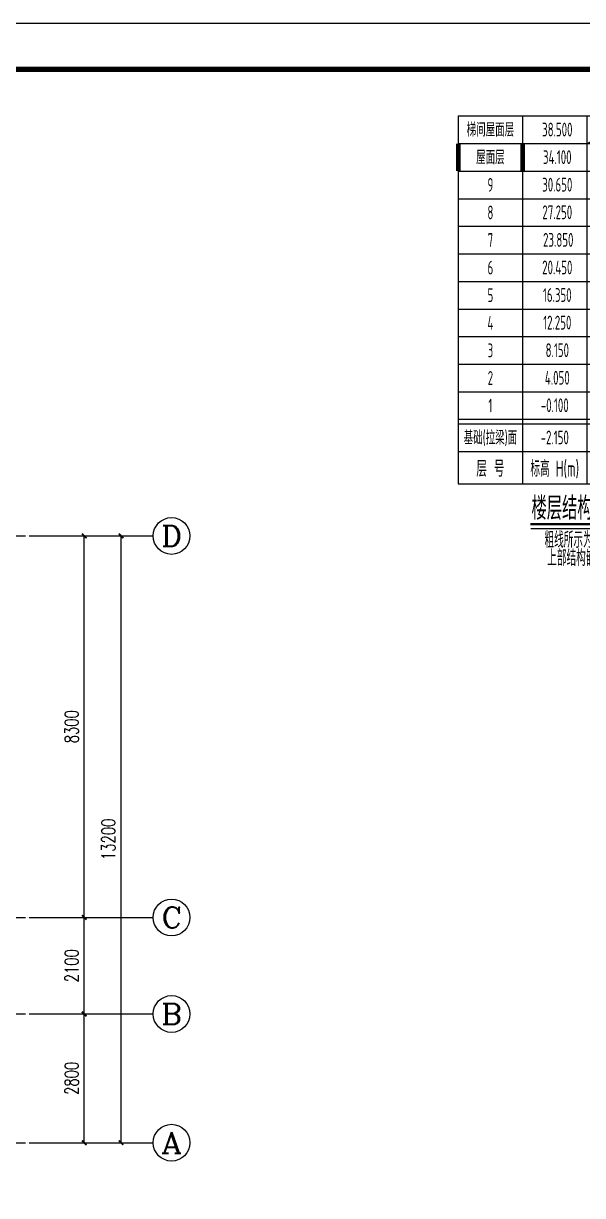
# Model space of a CAD drawing. Extents: x -441005 to 725361, y -182459 to 319313.
# Drawn here: x 23276 to 35442, y 70550 to 96050 of the extents above; entities that cross this region are included whole.
import ezdxf
from ezdxf.enums import TextEntityAlignment as Align

# ---------------------------------------------------------------- set-up
doc = ezdxf.new("R2010")
doc.units = 0
doc.header["$LTSCALE"] = 100
doc.linetypes.add('DOTE', pattern=[2.42, 2, -0.2, 0.02, -0.2])
doc.layers.get('0').update_dxf_attribs({"linetype": 'CONTINUOUS'})
doc.layers.get('Defpoints').update_dxf_attribs({"linetype": 'CONTINUOUS'})
for name, color, linetype in [('AXIS', 3, 'CONTINUOUS'), ('AXIS_TEXT', 7, 'CONTINUOUS'), ('C层高表', 2, 'CONTINUOUS'), ('DOTE', 8, 'DOTE'), ('图框', 7, 'CONTINUOUS')]:
    doc.layers.add(name, color=color, linetype=linetype)
doc.styles.add('_TCH_AXIS', font='COMPLEX', dxfattribs={"bigfont": 'GBCBIG'})
doc.styles.add('_TCH_DIM_T3', font='simplex_.ttf', dxfattribs={"width": 0.705882, "bigfont": 'GBCBIG'})
doc.styles.add('COMPLEX', font='COMPLEX')
doc.styles.add('HZ', font='tssdeng.shx', dxfattribs={"width": 0.7, "height": 5, "bigfont": '1.shx'})
doc.dimstyles.new('_TCH_ARCH&&100', dxfattribs={"dimtxt": 297.5, "dimasz": 100, "dimexe": 250, "dimexo": 300, "dimgap": 126.25, "dimtad": 1, "dimdec": 0, "dimzin": 0, "dimdsep": 46, "dimtxsty": '_TCH_DIM_T3', "dimblk": 'ARCHTICK', "dimcen": 0.09, "dimclrt": 7, "dimazin": 2, "dimtfac": 1, "dimtdec": 0, "dimtix": 1, "dimtmove": 2, "dimatfit": 3, "dimfxl": 0, "dimtolj": 1, "dimtzin": 0, "dimarcsym": 0})

# ---------------------------------------------------------------- blocks, each defined once
blk = doc.blocks.new('_AXISO')
blk.add_circle((0, 0), 0.5)
at = {"layer": 'AXIS_TEXT', "style": 'COMPLEX', "width": 1.041667}
blk.add_attdef('A', text='', height=0.56, dxfattribs=at).set_placement((-0.25, -0.28), (0.25, -0.28), align=Align.FIT)
blk = doc.blocks.new('_ArchTick')
at = {"color": 0, "linetype": 'ByBlock', "const_width": 0.4}
blk.add_lwpolyline([(-0.5, -0.5), (0.5, 0.5)], dxfattribs=at)
blk = doc.blocks.new('*D845')
at = {"layer": 'AXIS', "color": 0, "lineweight": -2}
for p, q in [((23700, 84900), (25650, 84900)), ((25400, 71700), (25400, 84900)), ((23700, 71700), (25650, 71700))]:
    blk.add_line(p, q, dxfattribs=at)
at = {"layer": 'Defpoints', "color": 0}
for p in [(23400, 84900), (25400, 84900), (23400, 71700)]:
    blk.add_point(p, dxfattribs=at)
at = {"layer": 'AXIS', "color": 0, "lineweight": -2, "xscale": 100, "yscale": 100, "zscale": 100}
for p, rotation in [((25400, 84900), 90), ((25400, 71700), 270)]:
    blk.add_blockref('_ArchTick', p, dxfattribs=dict(at, rotation=rotation))
at = {"layer": 'AXIS', "color": 7, "insert": (25125, 78300), "char_height": 297.5, "attachment_point": 5, "rotation": 90, "style": '_TCH_DIM_T3'}
blk.add_mtext('\\A1;13200', dxfattribs=at)
blk = doc.blocks.new('*D846')
at = {"layer": 'AXIS', "color": 0, "lineweight": -2}
for p, q in [((23700, 74500), (24850, 74500)), ((24600, 71700), (24600, 74500)), ((23700, 71700), (24850, 71700))]:
    blk.add_line(p, q, dxfattribs=at)
at = {"layer": 'Defpoints', "color": 0}
for p in [(23400, 74500), (24600, 74500), (23400, 71700)]:
    blk.add_point(p, dxfattribs=at)
at = {"layer": 'AXIS', "color": 0, "lineweight": -2, "xscale": 100, "yscale": 100, "zscale": 100}
for p, rotation in [((24600, 74500), 90), ((24600, 71700), 270)]:
    blk.add_blockref('_ArchTick', p, dxfattribs=dict(at, rotation=rotation))
at = {"layer": 'AXIS', "color": 7, "insert": (24325, 73100), "char_height": 297.5, "attachment_point": 5, "rotation": 90, "style": '_TCH_DIM_T3'}
blk.add_mtext('\\A1;2800', dxfattribs=at)
blk = doc.blocks.new('*D847')
at = {"layer": 'AXIS', "color": 0, "lineweight": -2}
for p, q in [((23700, 76600), (24850, 76600)), ((24600, 74500), (24600, 76600)), ((23700, 74500), (24850, 74500))]:
    blk.add_line(p, q, dxfattribs=at)
at = {"layer": 'Defpoints', "color": 0}
for p in [(23400, 76600), (24600, 76600), (23400, 74500)]:
    blk.add_point(p, dxfattribs=at)
at = {"layer": 'AXIS', "color": 0, "lineweight": -2, "xscale": 100, "yscale": 100, "zscale": 100}
for p, rotation in [((24600, 76600), 90), ((24600, 74500), 270)]:
    blk.add_blockref('_ArchTick', p, dxfattribs=dict(at, rotation=rotation))
at = {"layer": 'AXIS', "color": 7, "insert": (24325, 75550), "char_height": 297.5, "attachment_point": 5, "rotation": 90, "style": '_TCH_DIM_T3'}
blk.add_mtext('\\A1;2100', dxfattribs=at)
blk = doc.blocks.new('*D848')
at = {"layer": 'AXIS', "color": 0, "lineweight": -2}
for p, q in [((23700, 84900), (24850, 84900)), ((24600, 76600), (24600, 84900)), ((23700, 76600), (24850, 76600))]:
    blk.add_line(p, q, dxfattribs=at)
at = {"layer": 'Defpoints', "color": 0}
for p in [(23400, 84900), (24600, 84900), (23400, 76600)]:
    blk.add_point(p, dxfattribs=at)
at = {"layer": 'AXIS', "color": 0, "lineweight": -2, "xscale": 100, "yscale": 100, "zscale": 100}
for p, rotation in [((24600, 84900), 90), ((24600, 76600), 270)]:
    blk.add_blockref('_ArchTick', p, dxfattribs=dict(at, rotation=rotation))
at = {"layer": 'AXIS', "color": 7, "insert": (24324, 80750), "char_height": 297.5, "attachment_point": 5, "rotation": 90, "style": '_TCH_DIM_T3'}
blk.add_mtext('\\A1;8300', dxfattribs=at)
blk = doc.blocks.new('柱墙层高表')
at = {"layer": 'C层高表', "color": 7}
for p, q in [((0, 8000), (0, 0)), ((0, 8000), (4200, 8000)), ((1400, 8000), (1400, 0)), ((2800, 8000), (2800, 0)), ((2800, 7400), (4200, 8000)), ((4200, 8000), (4200, 0)), ((4200, 8000), (4200, 0)), ((4200, 8000), (4200, 0)), ((4200, 8000), (6300, 8000)), ((4200, 7400), (6300, 8000)), ((6300, 8000), (6300, 0)), ((0, 7400), (4200, 7400)), ((0, 7400), (4200, 7400)), ((4200, 7400), (6300, 7400)), ((4200, 7400), (6300, 7400)), ((0, 6800), (4200, 6800)), ((4200, 6800), (6300, 6800)), ((0, 6200), (4200, 6200)), ((4200, 6200), (6300, 6200)), ((0, 5600), (4200, 5600)), ((4200, 5600), (6300, 5600)), ((0, 5000), (4200, 5000)), ((4200, 5000), (6300, 5000)), ((0, 4400), (4200, 4400)), ((4200, 4400), (6300, 4400)), ((0, 3800), (4200, 3800)), ((4200, 3800), (6300, 3800)), ((0, 3200), (4200, 3200)), ((4200, 3200), (6300, 3200)), ((0, 2600), (4200, 2600)), ((4200, 2600), (6300, 2600)), ((0, 2000), (4200, 2000)), ((4200, 2000), (6300, 2000)), ((0, 1400), (4200, 1400)), ((0, 1300), (4200, 1300)), ((4200, 1400), (6300, 1400)), ((4200, 1300), (6300, 1300)), ((0, 700), (4200, 700)), ((4200, 700), (6300, 700)), ((0, 0), (4200, 0)), ((4200, 0), (6300, 0)), ((1582, -976), (4970, -976))]:
    blk.add_line(p, q, dxfattribs=at)
at = {"layer": 'C层高表', "color": 7, "const_width": 50}
blk.add_lwpolyline([(1567, -878), (4955, -878)], dxfattribs=at)
at = {"layer": 'C层高表', "color": 7, "style": 'HZ'}
for s, height, width, p in [('梯间屋面层', 300, 0.6, (700, 7550)), ('屋面层', 300, 0.6, (700, 6950)), ('9', 300, 0.6, (700, 6350)), ('8', 300, 0.6, (700, 5750)), ('7', 300, 0.6, (700, 5150)), ('6', 300, 0.6, (700, 4550)), ('5', 300, 0.6, (700, 3950)), ('4', 300, 0.6, (700, 3350)), ('3', 300, 0.6, (700, 2750)), ('2', 300, 0.6, (700, 2150)), ('1', 300, 0.6, (700, 1550)), ('基础(拉梁)面', 300, 0.6, (700, 850)), ('层 号', 350, 0.7, (700, 150)), ('标高 H(m)', 350, 0.6, (2100, 150)), ('层高(m)', 350, 0.6, (3500, 150)), ('墙柱砼强度等级', 350, 0.6, (5250, 150)), ('楼层结构面标高、层高', 500, 0.7, (3256, -785)), ('粗线所示为本图表达标高范围', 350, 0.6, (3241, -1397)), ('上部结构嵌固部位：基础面', 350, 0.6, (3196, -1790))]:
    blk.add_text(s, height=height, dxfattribs=dict(at, width=width)).set_placement(p, align=Align.CENTER)
at = {"layer": 'C层高表', "color": 2, "style": 'HZ', "width": 0.6}
for s, p in [('38.500', (2155, 7554)), ('34.100', (2155, 6954)), ('4.400', (3505, 6954)), ('30.650', (2155, 6354)), ('3.450', (3505, 6354)), ('27.250', (2155, 5754)), ('3.400', (3505, 5754)), ('23.850', (2176, 5154)), ('3.400', (3505, 5154)), ('20.450', (2155, 4554)), ('3.400', (3505, 4554)), ('4.100', (3505, 3954)), ('4.100', (3505, 3354)), ('4.100', (3505, 2754)), ('C40', (5250, 2750)), ('4.100', (3505, 2154)), ('C40', (5250, 2150)), ('C40', (5250, 1550)), ('2.050', (3500, 850)), ('C40', (5250, 850))]:
    blk.add_text(s, height=300, dxfattribs=at).set_placement(p, align=Align.CENTER)
at = {"layer": 'C层高表', "color": 4, "style": 'HZ', "width": 0.6}
for p in [(5250, 6950), (5250, 6350), (5250, 5750), (5250, 5150)]:
    blk.add_text('C30', height=300, dxfattribs=at).set_placement(p, align=Align.CENTER)
at = {"layer": 'C层高表', "color": 6, "style": 'HZ', "width": 0.6}
for p in [(5250, 4550), (5250, 3950), (5250, 3350)]:
    blk.add_text('C35', height=300, dxfattribs=at).set_placement(p, align=Align.CENTER)
at = {"layer": 'C层高表', "style": 'HZ', "width": 0.6}
for s, p in [('16.350', (2155, 3954)), ('12.250', (2155, 3354)), ('8.150', (2155, 2754)), ('4.050', (2155, 2154)), ('-0.100', (2100, 1556)), ('4.150', (3500, 1550)), ('-2.150', (2100, 856))]:
    blk.add_text(s, height=300, dxfattribs=at).set_placement(p, align=Align.CENTER)
blk = doc.blocks.new('A2+1_2')
at = {"layer": '图框'}
blk.add_lwpolyline([(0, 0), (89100, 0), (89100, 42000), (0, 42000)], close=True, dxfattribs=at)
at = {"layer": '图框', "const_width": 120}
blk.add_lwpolyline([(2500, 1000), (88100, 1000), (88100, 41000), (2500, 41000)], close=True, dxfattribs=at)

msp = doc.modelspace()

# ---------------------------------------------------------------- linework, layer by layer
at = {"layer": 'AXIS'}
for p, q in [((23400, 84900), (26100, 84900)), ((23400, 76600), (26100, 76600)), ((23400, 74500), (26100, 74500)), ((23400, 71700), (26100, 71700))]:
    msp.add_line(p, q, dxfattribs=at)
at = {"layer": 'C层高表', "color": 6, "const_width": 100}
for points in [[(32737.5, 92837.5), (32737.5, 93437.5)], [(34137.5, 92837.5), (34137.5, 93437.5)]]:
    msp.add_lwpolyline(points, dxfattribs=at)
at = {"layer": 'DOTE', "ltscale": 2}
for p, q in [((-30800, 84900), (23400, 84900)), ((-30800, 76600), (23400, 76600)), ((-30800, 74500), (23400, 74500)), ((-30800, 71700), (23400, 71700))]:
    msp.add_line(p, q, dxfattribs=at)

# ---------------------------------------------------------------- block references
msp.add_blockref('A2+1_2', (-40300, 54050))
at = {"layer": 'AXIS'}
ref = msp.add_blockref('_AXISO', (26500, 84900), dxfattribs=dict(at, xscale=800, yscale=800, zscale=800))
ref.add_attrib('A', 'D', dxfattribs={"layer": 'AXIS_TEXT', "height": 452.5, "style": '_TCH_AXIS', "width": 1.235294}).set_placement((26273.7, 84673.7), (26726.3, 84673.7), align=Align.FIT)
ref = msp.add_blockref('_AXISO', (26500, 76600), dxfattribs=dict(at, xscale=800, yscale=800, zscale=800))
ref.add_attrib('A', 'C', dxfattribs={"layer": 'AXIS_TEXT', "height": 452.5, "style": '_TCH_AXIS', "width": 1.4}).set_placement((26273.7, 76373.7), (26726.3, 76373.7), align=Align.FIT)
ref = msp.add_blockref('_AXISO', (26500, 74500), dxfattribs=dict(at, xscale=800, yscale=800, zscale=800))
ref.add_attrib('A', 'B', dxfattribs={"layer": 'AXIS_TEXT', "height": 452.5, "style": '_TCH_AXIS', "width": 1.235294}).set_placement((26273.7, 74273.7), (26726.3, 74273.7), align=Align.FIT)
ref = msp.add_blockref('_AXISO', (26500, 71700), dxfattribs=dict(at, xscale=800, yscale=800, zscale=800))
ref.add_attrib('A', 'A', dxfattribs={"layer": 'AXIS_TEXT', "height": 452.5, "style": '_TCH_AXIS', "width": 1.166667}).set_placement((26273.7, 71473.7), (26726.3, 71473.7), align=Align.FIT)
at = {"layer": 'C层高表'}
msp.add_blockref('柱墙层高表', (32737.5, 86037.5), dxfattribs=at)

# ---------------------------------------------------------------- dimensions: what is measured, and where the dimension line sits
at = {"layer": 'AXIS'}
for p1, p2, distance, picture, middle in [((23400, 71700), (23400, 84900), -2000, '*D845', (25125, 78300)), ((23400, 76600), (23400, 84900), -1200, '*D848', (24323.6, 80750)), ((23400, 74500), (23400, 76600), -1200, '*D847', (24325, 75550)), ((23400, 71700), (23400, 74500), -1200, '*D846', (24325, 73100))]:
    dim = msp.add_aligned_dim(p1=p1, p2=p2, distance=distance, dimstyle='_TCH_ARCH&&100', dxfattribs=at)
    dim.commit()
    dim.dimension.update_dxf_attribs({"geometry": picture, "text_midpoint": middle})

doc.saveas('drawing.dxf')
